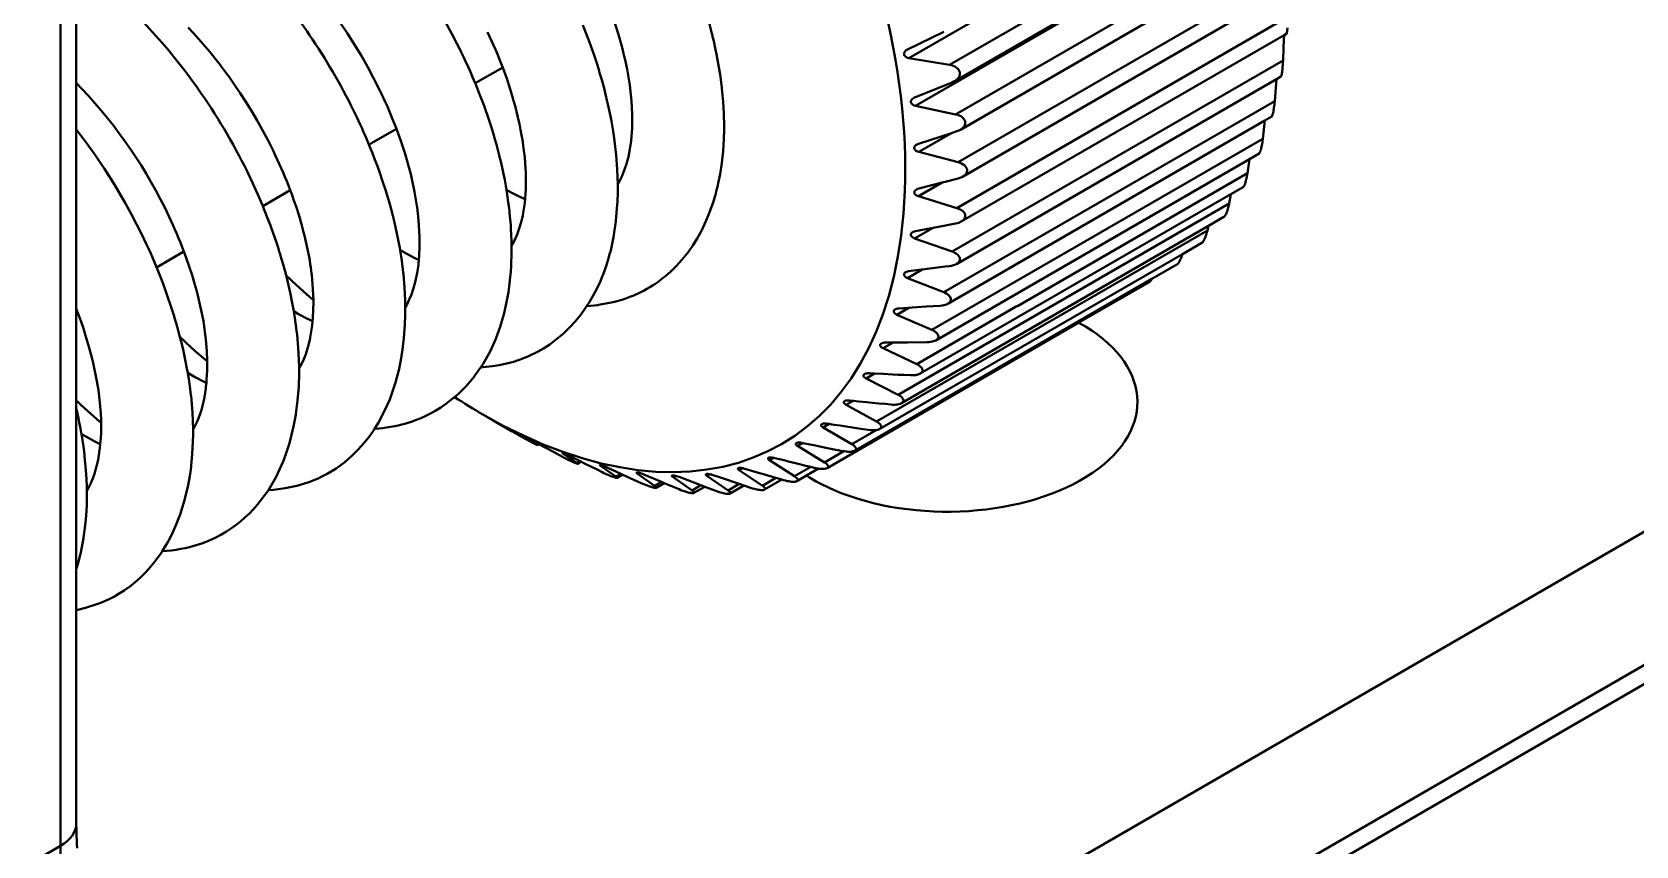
# Model space of a CAD drawing. Header units: millimetres. Extents: x 15 to 415, y 5 to 292.
# Drawn here: x 344.813 to 348.505, y 124.177 to 126.049 of the extents above; entities that cross this region are included whole.
import ezdxf

# ---------------------------------------------------------------- set-up
doc = ezdxf.new("R2010")
doc.units = ezdxf.units.MM
doc.layers.add('Geometries', color=7, linetype='Continuous')

msp = doc.modelspace()

# ---------------------------------------------------------------- linework, layer by layer
at = {"layer": 'Geometries', "linetype": 'Continuous', "lineweight": 40}
for p, q in [((345.3834, 123.0865), (353.2838, 127.6477)), ((353.0125, 127.1849), (345.3835, 122.7803)), ((353.0384, 127.1558), (345.3835, 122.7362)), ((344.8784, 127.0346), (344.8784, 124.1769)), ((344.915, 125.9318), (344.915, 126.6072)), ((346.8467, 125.8793), (347.6985, 126.371)), ((346.9362, 125.9358), (347.6923, 126.3723)), ((346.8316, 125.9889), (347.3883, 126.3103)), ((347.7007, 126.2992), (346.9389, 125.8594)), ((346.9498, 125.8241), (347.7033, 126.2592)), ((346.9251, 125.9733), (347.3686, 126.2293)), ((347.7063, 126.1891), (346.9445, 125.7493)), ((346.9551, 125.7162), (347.7047, 126.149)), ((347.7035, 126.0837), (346.9418, 125.6439)), ((346.8281, 126.0087), (346.9116, 126.0491)), ((346.952, 125.613), (347.6952, 126.0421)), ((347.6947, 126.0299), (347.6939, 126.0125)), ((347.6953, 126.0421), (347.6947, 126.0299)), ((347.6952, 126.0421), (347.7012, 126.0455)), ((346.8267, 126.008), (346.8281, 126.0087)), ((347.6939, 126.0125), (347.6925, 125.9837)), ((345.8332, 125.9311), (345.8964, 125.9676)), ((346.9251, 125.9733), (346.8316, 125.9889)), ((347.6925, 125.9837), (346.9308, 125.544)), ((344.9148, 125.9323), (344.928, 125.9185)), ((344.915, 125.8249), (344.915, 125.9318)), ((346.8446, 125.8986), (346.9308, 125.9332)), ((346.9406, 125.5154), (347.6772, 125.9406)), ((347.6772, 125.9406), (347.6733, 125.8901)), ((347.6772, 125.9406), (347.6878, 125.9468)), ((346.8419, 125.8973), (346.8446, 125.8986)), ((347.6733, 125.8901), (346.9116, 125.4503)), ((345.9312, 125.8543), (345.9316, 125.8525)), ((346.9389, 125.8594), (346.8467, 125.8793)), ((346.921, 125.4241), (347.6506, 125.8453)), ((347.6507, 125.8453), (347.6461, 125.8035)), ((347.6506, 125.8453), (347.6665, 125.8545)), ((344.915, 125.4117), (344.915, 125.8249)), ((345.5887, 125.79), (345.6518, 125.8264)), ((345.8719, 125.825), (345.8737, 125.8192)), ((346.406, 125.8273), (346.406, 125.8249)), ((346.8532, 125.7917), (346.9291, 125.8164)), ((346.854, 125.7731), (346.9291, 125.8164)), ((346.9291, 125.8164), (346.9418, 125.8206)), ((346.9445, 125.7493), (346.854, 125.7731)), ((347.6461, 125.8035), (346.8844, 125.3638)), ((346.8933, 125.3398), (347.6156, 125.7569)), ((347.6156, 125.7569), (347.611, 125.7247)), ((347.6156, 125.7569), (347.6374, 125.7694)), ((346.8532, 125.6711), (346.908, 125.7027)), ((346.854, 125.6889), (346.908, 125.7027)), ((346.908, 125.7027), (346.9111, 125.7035)), ((346.915, 125.7045), (346.9111, 125.7035)), ((346.9445, 125.712), (346.915, 125.7045)), ((347.611, 125.7247), (347.081, 125.4188)), ((345.3441, 125.6488), (345.4073, 125.6852)), ((346.1605, 125.658), (346.1612, 125.6815)), ((346.1612, 125.686), (346.1612, 125.6815)), ((346.3914, 125.6959), (346.388, 125.6822)), ((346.9418, 125.6439), (346.8532, 125.6711)), ((346.8576, 125.2633), (347.5722, 125.6759)), ((347.5723, 125.6759), (347.5683, 125.6543)), ((347.5722, 125.6759), (347.6006, 125.6922)), ((347.5683, 125.6543), (346.8066, 125.2145)), ((347.5207, 125.6029), (347.5566, 125.6236)), ((347.5185, 125.5928), (346.7568, 125.1531)), ((346.8145, 125.1951), (347.5207, 125.6029)), ((346.8446, 125.5742), (346.8869, 125.5986)), ((346.8467, 125.5911), (346.8869, 125.5986)), ((346.8869, 125.5986), (346.9156, 125.604)), ((346.9389, 125.6084), (346.9156, 125.604)), ((347.5207, 125.6029), (347.5185, 125.5928)), ((346.9308, 125.544), (346.8446, 125.5742)), ((347.4611, 125.5383), (347.5055, 125.564)), ((345.0998, 125.5077), (345.1627, 125.544)), ((345.7027, 125.5162), (345.7035, 125.5246)), ((345.9167, 125.5445), (345.9167, 125.5404)), ((346.7641, 125.1359), (347.4611, 125.5383)), ((347.3909, 125.481), (347.4479, 125.5139)), ((345.3976, 125.4897), (345.4072, 125.4803)), ((345.4546, 125.5077), (345.4565, 125.4932)), ((346.7069, 125.086), (347.3909, 125.481)), ((346.8278, 125.4982), (346.8281, 125.4983)), ((346.8281, 125.4832), (346.8619, 125.5027)), ((346.9116, 125.4503), (346.8281, 125.4832)), ((346.8316, 125.4989), (346.8596, 125.5024)), ((346.8619, 125.5027), (346.8596, 125.5024)), ((346.8619, 125.5027), (346.9147, 125.5093)), ((346.9251, 125.5106), (346.9147, 125.5093)), ((346.9286, 125.5112), (346.9251, 125.5106)), ((345.4606, 125.4325), (345.4521, 125.4396)), ((347.2227, 125.3805), (347.3843, 125.4738)), ((344.9184, 125.403), (344.9148, 125.4122)), ((344.915, 125.401), (344.915, 125.4117)), ((344.915, 125.401), (344.9184, 125.403)), ((345.6722, 125.4156), (345.6722, 125.4037)), ((345.8989, 125.3994), (345.9023, 125.4132)), ((346.1597, 125.4299), (346.1708, 125.4332)), ((346.1737, 125.4341), (346.1708, 125.4332)), ((346.8038, 125.3987), (346.8315, 125.4147)), ((346.8087, 125.4133), (346.8293, 125.4146)), ((346.8315, 125.4147), (346.8293, 125.4146)), ((346.8315, 125.4147), (346.8388, 125.4152)), ((346.871, 125.4173), (346.8388, 125.4152)), ((346.8493, 125.285), (347.0784, 125.4173)), ((346.903, 125.4193), (346.871, 125.4173)), ((347.0784, 125.4173), (347.081, 125.4188)), ((344.915, 125.2014), (344.915, 125.401)), ((345.4587, 125.3838), (345.4523, 125.3868)), ((345.4578, 125.374), (345.4589, 125.3842)), ((346.6433, 125.046), (347.2227, 125.3805)), ((346.8844, 125.3638), (346.8038, 125.3987)), ((346.038, 125.3572), (346.0357, 125.3551)), ((346.772, 125.3215), (346.7951, 125.3348)), ((346.7782, 125.3347), (346.795, 125.3348)), ((346.795, 125.3348), (346.8173, 125.335)), ((346.8238, 125.335), (346.8173, 125.335)), ((346.8285, 125.3351), (346.8238, 125.335)), ((346.873, 125.3354), (346.8285, 125.3351)), ((346.8773, 125.3356), (346.873, 125.3354)), ((345.6628, 125.2988), (345.6646, 125.3097)), ((345.9272, 125.2923), (345.9243, 125.2914)), ((346.8493, 125.285), (346.772, 125.3215)), ((346.7329, 125.2522), (346.7522, 125.2634)), ((346.7404, 125.264), (346.7522, 125.2634)), ((346.7522, 125.2634), (346.7721, 125.2624)), ((346.7944, 125.2614), (346.7721, 125.2624)), ((346.807, 125.2608), (346.7944, 125.2614)), ((346.8075, 125.2607), (346.807, 125.2608)), ((346.8204, 125.2601), (346.8075, 125.2607)), ((346.8352, 125.2594), (346.8204, 125.2601)), ((345.2134, 125.2336), (345.2143, 125.2418)), ((345.8059, 125.2279), (345.7929, 125.2154)), ((346.8066, 125.2145), (346.7329, 125.2522)), ((344.915, 125.1826), (344.915, 125.2014)), ((344.9184, 125.1981), (344.915, 125.2013)), ((344.915, 124.7198), (344.915, 125.1826)), ((345.791, 125.2136), (345.7898, 125.2126)), ((345.7929, 125.2154), (345.791, 125.2136)), ((346.6868, 125.1914), (346.7031, 125.2008)), ((346.6873, 125.1911), (346.6868, 125.1914)), ((346.7332, 125.1659), (346.6873, 125.1911)), ((346.6955, 125.2016), (346.7031, 125.2008)), ((346.7031, 125.2008), (346.7036, 125.2007)), ((346.7154, 125.1995), (346.7036, 125.2007)), ((346.7349, 125.1976), (346.7154, 125.1995)), ((346.741, 125.197), (346.7349, 125.1976)), ((346.7475, 125.1963), (346.741, 125.197)), ((346.762, 125.1949), (346.7475, 125.1963)), ((346.7768, 125.1934), (346.762, 125.1949)), ((346.79, 125.1921), (346.7768, 125.1934)), ((345.8507, 125.1693), (345.8616, 125.163)), ((345.8744, 125.1556), (345.9185, 125.1304)), ((346.6341, 125.1394), (346.6479, 125.1474)), ((346.644, 125.148), (346.6478, 125.1474)), ((346.6478, 125.1474), (346.6537, 125.1465)), ((346.6597, 125.1456), (346.6537, 125.1465)), ((346.6732, 125.1436), (346.6597, 125.1456)), ((346.687, 125.1415), (346.6732, 125.1436)), ((346.7568, 125.1531), (346.7332, 125.1659)), ((345.9196, 125.1298), (345.9185, 125.1304)), ((345.9417, 125.1172), (345.9196, 125.1298)), ((345.9472, 125.1173), (345.9476, 125.1176)), ((345.974, 125.1002), (345.9472, 125.1173)), ((345.963, 125.1099), (345.9774, 125.1021)), ((346.7001, 125.1011), (346.6341, 125.1394)), ((346.7208, 125.1364), (346.687, 125.1415)), ((346.7562, 125.1335), (346.7001, 125.1011)), ((346.7374, 125.1339), (346.7208, 125.1364)), ((346.7378, 125.1339), (346.7374, 125.1339)), ((345.3916, 125.0627), (345.399, 125.0826)), ((345.9774, 125.1022), (345.974, 125.1002)), ((345.9758, 125.0989), (345.9795, 125.101)), ((345.9774, 125.1021), (345.9795, 125.101)), ((345.9795, 125.101), (346.0132, 125.083)), ((346.0342, 125.0718), (346.0132, 125.083)), ((346.0347, 125.0715), (346.0342, 125.0718)), ((346.0352, 125.0795), (346.0363, 125.0802)), ((346.0662, 125.0583), (346.0352, 125.0795)), ((346.0507, 125.0738), (346.0599, 125.0691)), ((346.5107, 125.064), (346.5204, 125.0696)), ((346.5204, 125.0696), (346.5226, 125.0691)), ((346.5752, 125.0969), (346.5869, 125.1036)), ((346.6371, 125.0589), (346.5752, 125.0969)), ((346.5862, 125.1038), (346.5869, 125.1036)), ((346.5869, 125.1036), (346.5995, 125.1011)), ((346.6124, 125.0985), (346.5995, 125.1011)), ((346.6442, 125.0921), (346.6124, 125.0985)), ((346.6818, 125.0847), (346.6371, 125.0589)), ((346.6597, 125.089), (346.6442, 125.0921)), ((346.6716, 125.0867), (346.6597, 125.089)), ((346.6788, 125.0852), (346.6716, 125.0867)), ((346.6818, 125.0847), (346.6788, 125.0852)), ((346.0734, 125.0624), (346.0599, 125.0691)), ((346.0734, 125.0625), (346.0662, 125.0583)), ((346.0685, 125.0561), (346.0767, 125.0608)), ((346.0734, 125.0624), (346.0767, 125.0608)), ((346.0767, 125.0608), (346.0818, 125.0582)), ((346.0864, 125.0559), (346.0818, 125.0582)), ((346.1152, 125.0416), (346.0864, 125.0559)), ((346.1257, 125.0364), (346.1152, 125.0416)), ((346.1218, 125.0515), (346.1238, 125.0527)), ((346.1571, 125.0265), (346.1218, 125.0515)), ((346.137, 125.0475), (346.1685, 125.033)), ((346.1685, 125.0331), (346.1571, 125.0265)), ((346.1685, 125.033), (346.1732, 125.0308)), ((346.2063, 125.0335), (346.2095, 125.0354)), ((346.2461, 125.0053), (346.2063, 125.0335)), ((346.4409, 125.0411), (346.4488, 125.0456)), ((346.4941, 125.0055), (346.4409, 125.0411)), ((346.4537, 125.0444), (346.4853, 125.0351)), ((346.4969, 125.0317), (346.4853, 125.0351)), ((346.5682, 125.027), (346.5107, 125.064)), ((346.5226, 125.0691), (346.5377, 125.0654)), ((346.5499, 125.0623), (346.5377, 125.0654)), ((346.5514, 125.062), (346.5499, 125.0623)), ((346.5798, 125.055), (346.5514, 125.062)), ((346.6057, 125.0486), (346.5682, 125.027)), ((346.5944, 125.0514), (346.5798, 125.055)), ((346.6057, 125.0486), (346.5944, 125.0514)), ((346.5957, 125.0286), (346.6236, 125.0447)), ((346.6057, 125.0486), (346.6137, 125.0466)), ((346.16, 125.0233), (346.1732, 125.0309)), ((346.1732, 125.0308), (346.2154, 125.0115)), ((346.2211, 125.0314), (346.2618, 125.0142)), ((346.2618, 125.0143), (346.2461, 125.0053)), ((346.2495, 125.0008), (346.2682, 125.0116)), ((346.2618, 125.0142), (346.2682, 125.0115)), ((346.2682, 125.0115), (346.3027, 124.9971)), ((346.2881, 125.0258), (346.2927, 125.0284)), ((346.3324, 124.9946), (346.2881, 125.0258)), ((346.3023, 125.0255), (346.3527, 125.0063)), ((346.3528, 125.0064), (346.3324, 124.9946)), ((346.3363, 124.9887), (346.3613, 125.0031)), ((346.3527, 125.0063), (346.3613, 125.0031)), ((346.3619, 125.0029), (346.3613, 125.0031)), ((346.3619, 125.0029), (346.3868, 124.9935)), ((346.3665, 125.0283), (346.3727, 125.0319)), ((346.4153, 124.9947), (346.3665, 125.0283)), ((346.3801, 125.0298), (346.3885, 125.027)), ((346.3974, 125.024), (346.3885, 125.027)), ((346.4407, 125.0094), (346.3974, 125.024)), ((346.4408, 125.0094), (346.4153, 124.9947)), ((346.4197, 124.9872), (346.4517, 125.0057)), ((346.4407, 125.0094), (346.4517, 125.0057)), ((346.4517, 125.0057), (346.4671, 125.0005)), ((346.5252, 125.0235), (346.4941, 125.0055)), ((346.5252, 125.0235), (346.4969, 125.0317)), ((346.4992, 124.9964), (346.5391, 125.0194)), ((346.5252, 125.0235), (346.539, 125.0195)), ((346.539, 125.0195), (346.543, 125.0183)), ((346.5738, 125.016), (346.5957, 125.0286)), ((344.915, 124.2279), (344.915, 124.7198)), ((344.8784, 124.1769), (344.2597, 123.8197))]:
    msp.add_line(p, q, dxfattribs=at)
at = {"layer": 'Geometries', "linetype": 'Continuous', "lineweight": 40, "flags": 128}
for points in [[(345.7968, 126.0111), (345.7909, 126.0228), (345.7795, 126.0447), (345.7649, 126.0717), (345.7481, 126.1011), (345.7297, 126.1316), (345.7131, 126.1577), (345.6991, 126.1788), (345.6878, 126.1952), (345.6795, 126.2069), (345.6749, 126.2134), (345.6689, 126.2217), (345.6569, 126.2378), (345.6434, 126.2553), (345.629, 126.2736), (345.6134, 126.2924), (345.6012, 126.3068)], [(345.4527, 126.1611), (345.4674, 126.1436), (345.4782, 126.1301), (345.4858, 126.1204), (345.4906, 126.1142), (345.4964, 126.1065), (345.5041, 126.0961), (345.5136, 126.083), (345.5248, 126.0669), (345.5389, 126.0459), (345.5547, 126.0211), (345.5673, 126.0005)], [(345.1124, 126.024), (345.1041, 126.0335), (345.0768, 126.0637), (345.0729, 126.0679)], [(345.452, 126.042), (345.4464, 126.0501), (345.4376, 126.0626), (345.4311, 126.0718), (345.4273, 126.077), (345.422, 126.0842)], [(346.1494, 126.085), (346.1561, 126.0651), (346.1622, 126.0456), (346.1668, 126.0298), (346.1712, 126.0135), (346.1748, 125.9993), (346.1762, 125.9932)], [(346.3791, 126.0409), (346.3778, 126.046), (346.3747, 126.0582), (346.3707, 126.0731), (346.3664, 126.0885), (346.3626, 126.1012)], [(345.1728, 126.0597), (345.1849, 126.0466), (345.1965, 126.0337), (345.2081, 126.0204), (345.2111, 126.0168)], [(346.0939, 126.0316), (346.0919, 126.0371), (346.0841, 126.0569), (346.0811, 126.0645)], [(346.1183, 125.9598), (346.1143, 125.9726), (346.1076, 125.9933), (346.0991, 126.0176), (346.0939, 126.0316)], [(346.3864, 126.0089), (346.3858, 126.0117), (346.383, 126.0241), (346.3807, 126.034), (346.3797, 126.0383), (346.3791, 126.0409)], [(347.7011, 126.0455), (347.7012, 126.0457), (347.7014, 126.0465), (347.7016, 126.0477), (347.7019, 126.0494), (347.7021, 126.0516), (347.7023, 126.0542), (347.7025, 126.0569), (347.7026, 126.0584)], [(345.133, 125.9996), (345.1276, 126.0062), (345.1124, 126.024)], [(345.1946, 125.9191), (345.1936, 125.9206), (345.1876, 125.929), (345.1801, 125.9393), (345.1708, 125.9517), (345.16, 125.9659), (345.1475, 125.9818), (345.133, 125.9996)], [(345.2111, 126.0168), (345.2188, 126.0077), (345.2285, 125.9958), (345.2372, 125.9849), (345.2438, 125.9764), (345.2462, 125.9732), (345.2493, 125.9692), (345.2564, 125.9598), (345.2667, 125.9456), (345.2794, 125.9276), (345.2923, 125.9085), (345.3052, 125.8885), (345.3182, 125.8675), (345.331, 125.8456), (345.3438, 125.8229), (345.3563, 125.7992), (345.3686, 125.7747), (345.3728, 125.7659)], [(345.5673, 126.0005), (345.5712, 125.9939), (345.5858, 125.9682), (345.5986, 125.9445), (345.6137, 125.9143), (345.6172, 125.9072)], [(345.8059, 125.9923), (345.8008, 126.0028), (345.7968, 126.0111)], [(346.1762, 125.9932), (346.1767, 125.9912), (346.1795, 125.9783), (346.1826, 125.9632), (346.188, 125.9314)], [(346.4009, 125.9193), (346.4007, 125.9213), (346.3968, 125.9511), (346.3911, 125.9848), (346.3886, 125.998), (346.3864, 126.0089)], [(346.8316, 125.9889), (346.8285, 125.9896), (346.8256, 125.9909), (346.824, 125.9919), (346.8225, 125.9931), (346.8215, 125.9943), (346.8207, 125.9956), (346.8202, 125.9971), (346.82, 125.9985), (346.8201, 125.9999), (346.8204, 126.0012), (346.821, 126.0025), (346.8218, 126.0038), (346.8233, 126.0055), (346.8251, 126.007), (346.8267, 126.008)], [(345.833, 125.9315), (345.8273, 125.945), (345.8237, 125.9533), (345.8213, 125.9588), (345.8166, 125.9693), (345.8094, 125.9849), (345.8059, 125.9923)], [(345.8964, 125.9676), (345.9004, 125.9569), (345.9057, 125.9421), (345.9107, 125.9272), (345.9138, 125.9177)], [(346.1346, 125.9002), (346.134, 125.9023), (346.1296, 125.9197), (346.1244, 125.9389), (346.1196, 125.9554), (346.1183, 125.9598)], [(346.9251, 125.9733), (346.9292, 125.9724), (346.9332, 125.9711), (346.937, 125.9695), (346.9405, 125.9674), (346.9435, 125.9649), (346.9456, 125.9625), (346.9473, 125.9598), (346.9483, 125.9569), (346.9488, 125.9539), (346.9486, 125.9512), (346.9479, 125.9486), (346.9468, 125.946), (346.9453, 125.9436), (346.9433, 125.9413), (346.9411, 125.9393), (346.9407, 125.9389)], [(347.6891, 125.9502), (347.6894, 125.9518), (347.6898, 125.9543), (347.6902, 125.9568), (347.6906, 125.9596), (347.6909, 125.9627), (347.6912, 125.9658), (347.6915, 125.969), (347.6916, 125.9693)], [(347.6916, 125.9693), (347.6918, 125.9722), (347.692, 125.9753), (347.6923, 125.9796), (347.6925, 125.9837)], [(345.8463, 125.8985), (345.8432, 125.9063), (345.8343, 125.9285), (345.833, 125.9315)], [(346.188, 125.9314), (346.1887, 125.9265), (346.1927, 125.8899), (346.1943, 125.8603), (346.1941, 125.8275), (346.1919, 125.7989), (346.1918, 125.7984)], [(346.406, 125.8273), (346.406, 125.8316), (346.4054, 125.862), (346.4038, 125.8888), (346.4009, 125.9193)], [(346.9362, 125.9358), (346.9349, 125.9351), (346.9308, 125.9332)], [(346.9407, 125.9389), (346.9387, 125.9374), (346.9362, 125.9358)], [(347.6878, 125.9468), (347.6882, 125.9473), (347.6886, 125.9483), (347.689, 125.9497), (347.6891, 125.9502)], [(345.6172, 125.9072), (345.6259, 125.8886), (345.6309, 125.8774), (345.6353, 125.8674), (345.6384, 125.8601), (345.643, 125.8488), (345.6519, 125.8264)], [(345.8719, 125.825), (345.8644, 125.8481), (345.8536, 125.879), (345.8463, 125.8985)], [(346.1563, 125.7779), (346.1554, 125.7857), (346.1529, 125.8048), (346.1497, 125.8256), (346.1465, 125.8441), (346.1443, 125.8557), (346.1416, 125.869), (346.1386, 125.883), (346.1356, 125.8956), (346.1346, 125.9002)], [(346.8467, 125.8793), (346.8437, 125.8802), (346.8409, 125.8815), (346.8393, 125.8826), (346.838, 125.8838), (346.837, 125.885), (346.8364, 125.8863), (346.836, 125.8877), (346.8359, 125.8892), (346.836, 125.8905), (346.8365, 125.8917), (346.8371, 125.893), (346.838, 125.8941), (346.8396, 125.8957), (346.8416, 125.8971), (346.8419, 125.8973)], [(347.6665, 125.8545), (347.6667, 125.8547), (347.6672, 125.8554), (347.6678, 125.8567), (347.6685, 125.8585), (347.6691, 125.8608), (347.6697, 125.8633), (347.6702, 125.8659), (347.6708, 125.8689), (347.6713, 125.872), (347.6717, 125.8752), (347.6721, 125.8784), (347.6725, 125.8815), (347.673, 125.8859), (347.6733, 125.8901)], [(345.5886, 125.7903), (345.5837, 125.8018), (345.5791, 125.8124), (345.5764, 125.8187), (345.5748, 125.8222), (345.5728, 125.8268), (345.5678, 125.8376), (345.5605, 125.8532), (345.5524, 125.8699)], [(345.9316, 125.8525), (345.9324, 125.8492), (345.9349, 125.8375), (345.9376, 125.8243), (345.9399, 125.8119), (345.9417, 125.8008), (345.9434, 125.7899)], [(346.9389, 125.8594), (346.943, 125.8584), (346.9469, 125.8569), (346.9506, 125.8551), (346.9539, 125.853), (346.9568, 125.8504), (346.9587, 125.848), (346.9601, 125.8453), (346.961, 125.8425), (346.9612, 125.8396), (346.9609, 125.837), (346.96, 125.8345), (346.9587, 125.8321), (346.957, 125.8298), (346.9549, 125.8277), (346.9526, 125.8259), (346.95, 125.8242), (346.9498, 125.8241)], [(345.0634, 125.5881), (345.0539, 125.6072), (345.0423, 125.6292), (345.0286, 125.6542), (345.0035, 125.6968), (344.9796, 125.7345), (344.9701, 125.7489), (344.9608, 125.7624), (344.952, 125.7751), (344.9447, 125.7853), (344.94, 125.7919), (344.9376, 125.7951), (344.9325, 125.802), (344.9241, 125.8132), (344.9156, 125.8243)], [(345.6519, 125.8264), (345.6528, 125.824), (345.6619, 125.7987), (345.671, 125.7712), (345.6839, 125.7253), (345.6873, 125.711)], [(345.8902, 125.7588), (345.8885, 125.766), (345.8854, 125.7781), (345.8821, 125.7903), (345.8787, 125.8022), (345.8753, 125.8139), (345.8737, 125.8192)], [(346.3914, 125.6959), (346.3925, 125.7011), (346.3967, 125.7219), (346.4008, 125.7483), (346.4037, 125.7748), (346.4054, 125.8024), (346.406, 125.8249)], [(346.9498, 125.8241), (346.946, 125.8222), (346.9418, 125.8206)], [(345.6291, 125.678), (345.6274, 125.6836), (345.6201, 125.7062), (345.6128, 125.7273), (345.6079, 125.7408), (345.6025, 125.7552), (345.5966, 125.7705), (345.5901, 125.7866), (345.5886, 125.7903)], [(345.9434, 125.7899), (345.9437, 125.7876), (345.9444, 125.7826)], [(345.9444, 125.7826), (345.9453, 125.7755), (345.9463, 125.7668), (345.9471, 125.7595), (345.9481, 125.7482), (345.9489, 125.7353), (345.9494, 125.726), (345.9497, 125.716), (345.9498, 125.7073), (345.9497, 125.6993), (345.9496, 125.6927), (345.9494, 125.6866), (345.949, 125.6786), (345.948, 125.6649)], [(346.1612, 125.6983), (346.16, 125.7329), (346.1574, 125.7667), (346.1563, 125.7779)], [(346.1918, 125.7984), (346.1892, 125.7799), (346.1857, 125.7623), (346.1814, 125.7457), (346.1763, 125.7302), (346.1707, 125.7165), (346.1647, 125.7042), (346.161, 125.6979)], [(346.854, 125.7731), (346.851, 125.7741), (346.8483, 125.7755), (346.8468, 125.7766), (346.8455, 125.7779), (346.8447, 125.7791), (346.8441, 125.7804), (346.8438, 125.7817), (346.8438, 125.7831), (346.8441, 125.7843), (346.8446, 125.7855), (346.8454, 125.7867), (346.8463, 125.7878), (346.8481, 125.7892), (346.8493, 125.79)], [(346.8493, 125.79), (346.8501, 125.7904), (346.8532, 125.7917)], [(347.6373, 125.7694), (347.6378, 125.7698), (347.6386, 125.7709), (347.6394, 125.7725), (347.6403, 125.7746), (347.641, 125.7769), (347.6418, 125.7795), (347.6425, 125.7823), (347.6432, 125.7853), (347.6438, 125.7885), (347.6444, 125.7916), (347.6449, 125.7948), (347.6455, 125.7992), (347.6461, 125.8035)], [(345.9052, 125.6853), (345.9035, 125.6955), (345.901, 125.709), (345.8983, 125.7229), (345.8953, 125.7371), (345.8928, 125.748), (345.8915, 125.7535), (345.8906, 125.7574), (345.8902, 125.7588)], [(346.9445, 125.7493), (346.9485, 125.7481), (346.9523, 125.7466), (346.9559, 125.7446), (346.959, 125.7424), (346.9617, 125.7398), (346.9634, 125.7374), (346.9647, 125.7348), (346.9653, 125.732), (346.9653, 125.7292), (346.9648, 125.7267), (346.9637, 125.7244), (346.9622, 125.7221), (346.9603, 125.7201), (346.9581, 125.7182), (346.9556, 125.7165), (346.9551, 125.7162)], [(345.3442, 125.6487), (345.3432, 125.6509), (345.3327, 125.6756), (345.3285, 125.6852), (345.3213, 125.7008), (345.3112, 125.7221), (345.308, 125.7286)], [(345.6873, 125.711), (345.6936, 125.6812), (345.6989, 125.6493)], [(346.1612, 125.686), (346.1612, 125.6878), (346.1612, 125.6983)], [(346.9551, 125.7162), (346.953, 125.7151), (346.9489, 125.7134), (346.9445, 125.712)], [(347.6006, 125.6922), (347.6015, 125.693), (347.6025, 125.6944), (347.6036, 125.6963), (347.6045, 125.6984), (347.6054, 125.7009), (347.6064, 125.7036), (347.6072, 125.7065), (347.608, 125.7096), (347.6088, 125.7128), (347.6094, 125.7159), (347.6103, 125.7204), (347.611, 125.7247)], [(345.4072, 125.6855), (345.4108, 125.676), (345.416, 125.6616), (345.4207, 125.6478), (345.4276, 125.6264), (345.4334, 125.6067), (345.4382, 125.589), (345.4409, 125.5782), (345.4428, 125.5702)], [(345.6458, 125.6178), (345.6435, 125.6267), (345.6396, 125.6416), (345.6349, 125.6586), (345.6291, 125.678)], [(345.948, 125.6649), (345.9361, 125.6702), (345.9208, 125.6774), (345.9058, 125.6851), (345.9052, 125.6854)], [(345.9118, 125.6375), (345.9113, 125.642), (345.9104, 125.6492), (345.9093, 125.658), (345.9078, 125.669), (345.9057, 125.6825), (345.9052, 125.6853)], [(345.948, 125.6649), (345.948, 125.6648), (345.9472, 125.6573)], [(346.3703, 125.6282), (346.3728, 125.6347), (346.3806, 125.6567), (346.3867, 125.6775), (346.388, 125.6822)], [(346.8532, 125.6711), (346.8504, 125.6722), (346.8478, 125.6737), (346.8464, 125.6748), (346.8452, 125.6761), (346.8445, 125.6773), (346.844, 125.6785), (346.8438, 125.6799), (346.8439, 125.6812), (346.8443, 125.6824), (346.8449, 125.6835), (346.8457, 125.6845), (346.8467, 125.6855), (346.8486, 125.6868), (346.8487, 125.6869)], [(346.8487, 125.6869), (346.8507, 125.6879), (346.854, 125.6889)], [(345.3616, 125.6043), (345.3538, 125.6248), (345.3442, 125.6487)], [(345.6989, 125.6493), (345.6994, 125.6462), (345.7028, 125.6167), (345.7051, 125.5781), (345.7052, 125.5559), (345.7043, 125.5348), (345.7035, 125.5246)], [(345.9167, 125.5573), (345.9165, 125.5679), (345.916, 125.584), (345.9154, 125.5948), (345.9148, 125.6045), (345.9136, 125.6188), (345.9123, 125.6327), (345.9118, 125.6375)], [(345.9472, 125.6573), (345.9471, 125.6559), (345.946, 125.6472), (345.9445, 125.6378), (345.9425, 125.627), (345.9403, 125.6171), (345.9354, 125.5995), (345.9295, 125.5832), (345.9226, 125.5682), (345.9169, 125.5578)], [(346.1468, 125.5544), (346.1515, 125.5769), (346.157, 125.6137), (346.1602, 125.6523), (346.1605, 125.658)], [(346.334, 125.5581), (346.3437, 125.5738), (346.3544, 125.5932), (346.3642, 125.6136), (346.3703, 125.6282)], [(346.9418, 125.6439), (346.9457, 125.6425), (346.9494, 125.6409), (346.9528, 125.6389), (346.9557, 125.6366), (346.9582, 125.6339), (346.9598, 125.6316), (346.9608, 125.629), (346.9612, 125.6264), (346.961, 125.6237), (346.9603, 125.6214), (346.9591, 125.6192), (346.9574, 125.6171), (346.9553, 125.6153), (346.953, 125.6136), (346.952, 125.613)], [(347.5565, 125.6236), (347.5569, 125.6238), (347.5581, 125.6249), (347.5593, 125.6266), (347.5604, 125.6286), (347.5615, 125.6308), (347.5626, 125.6334), (347.5637, 125.6363), (347.5647, 125.6393), (347.5656, 125.6423), (347.5664, 125.6454), (347.5674, 125.6499), (347.5683, 125.6543)], [(345.0996, 125.5082), (345.094, 125.5215), (345.0862, 125.5396), (345.0817, 125.5495), (345.0773, 125.5591), (345.0712, 125.572), (345.0634, 125.5881)], [(345.3844, 125.5369), (345.384, 125.5382), (345.382, 125.5445), (345.3793, 125.5533), (345.3748, 125.5669), (345.3642, 125.5971), (345.3616, 125.6043)], [(345.6603, 125.5475), (345.6594, 125.5526), (345.6531, 125.5855), (345.65, 125.5999), (345.6474, 125.6112), (345.646, 125.6168), (345.6458, 125.6178)], [(346.8446, 125.5742), (346.8418, 125.5754), (346.8394, 125.5769), (346.838, 125.5781), (346.837, 125.5794), (346.8363, 125.5805), (346.836, 125.5817), (346.8359, 125.583), (346.8361, 125.5842), (346.8365, 125.5853), (346.8372, 125.5863), (346.8382, 125.5873), (346.8392, 125.5882), (346.8402, 125.5888)], [(346.8402, 125.5888), (346.8412, 125.5893), (346.8434, 125.5902), (346.8467, 125.5911)], [(346.952, 125.613), (346.9504, 125.6121), (346.9476, 125.6109), (346.9434, 125.6095), (346.9389, 125.6084)], [(347.5055, 125.564), (347.5064, 125.5646), (347.5078, 125.566), (347.5091, 125.5678), (347.5104, 125.5699), (347.5117, 125.5723), (347.5129, 125.575), (347.5141, 125.5779), (347.5151, 125.5809), (347.5161, 125.584), (347.5174, 125.5884), (347.5185, 125.5928)], [(345.4428, 125.5702), (345.4429, 125.5698), (345.4443, 125.5638), (345.4451, 125.56), (345.4459, 125.5566), (345.4507, 125.532), (345.4523, 125.5232)], [(345.9167, 125.5445), (345.9167, 125.5506), (345.9167, 125.5573)], [(346.1434, 125.5407), (346.1442, 125.5437), (346.1468, 125.5544)], [(346.3202, 125.5388), (346.3214, 125.5404), (346.3322, 125.5555), (346.334, 125.5581)], [(345.1628, 125.544), (345.1681, 125.5296), (345.175, 125.5098), (345.1815, 125.49), (345.1872, 125.4708), (345.1916, 125.4551), (345.1947, 125.4432), (345.1981, 125.4293)], [(345.3977, 125.4899), (345.3918, 125.5118), (345.3875, 125.5268), (345.3844, 125.5369)], [(345.4523, 125.5232), (345.4536, 125.5147), (345.4546, 125.5077)], [(345.7035, 125.5247), (345.6944, 125.529), (345.6755, 125.5388), (345.6597, 125.5478)], [(345.6675, 125.4956), (345.6641, 125.5227), (345.6603, 125.5475)], [(345.7027, 125.5162), (345.7024, 125.5135), (345.6997, 125.4949), (345.6961, 125.477), (345.6914, 125.4595), (345.6864, 125.4451), (345.6815, 125.4336), (345.6762, 125.4229), (345.6719, 125.4155)], [(345.9094, 125.4505), (345.9104, 125.4574), (345.9122, 125.4708), (345.9137, 125.4849), (345.9148, 125.4975), (345.9158, 125.5123), (345.9162, 125.5226), (345.9165, 125.53), (345.9167, 125.5388), (345.9167, 125.5404)], [(346.1256, 125.4868), (346.1276, 125.4916), (346.1344, 125.5104), (346.1392, 125.5258), (346.1434, 125.5407)], [(346.2843, 125.4993), (346.2962, 125.511), (346.3091, 125.5251), (346.3202, 125.5388)], [(346.9406, 125.5154), (346.9395, 125.5148), (346.9368, 125.5135), (346.9339, 125.5125), (346.9296, 125.5114), (346.9286, 125.5112)], [(346.9308, 125.544), (346.9346, 125.5425), (346.9381, 125.5407), (346.9413, 125.5387), (346.9441, 125.5363), (346.9464, 125.5337), (346.9477, 125.5314), (346.9485, 125.5289), (346.9488, 125.5264), (346.9483, 125.5239), (346.9474, 125.5217), (346.946, 125.5198), (346.9442, 125.5179), (346.942, 125.5162), (346.9406, 125.5154)], [(347.4479, 125.5139), (347.4495, 125.5151), (347.451, 125.5166), (347.4524, 125.5185), (347.4539, 125.5208), (347.4553, 125.5234), (347.4567, 125.5262), (347.4579, 125.5291), (347.4591, 125.5321), (347.4605, 125.5364), (347.4611, 125.5383)], [(345.1402, 125.3953), (345.1337, 125.416), (345.1245, 125.443), (345.1139, 125.4722), (345.1034, 125.499), (345.0996, 125.5082)], [(345.401, 125.4768), (345.3985, 125.4868), (345.3977, 125.4899)], [(345.4157, 125.4067), (345.4122, 125.4259), (345.4073, 125.4497), (345.4035, 125.4667), (345.401, 125.4768)], [(345.4072, 125.4803), (345.4117, 125.476), (345.4372, 125.4526), (345.4521, 125.4396)], [(345.4565, 125.4932), (345.4568, 125.4905), (345.459, 125.4687), (345.4604, 125.4442), (345.4607, 125.4325)], [(345.6722, 125.4156), (345.6719, 125.4321), (345.6705, 125.4616), (345.6678, 125.4924), (345.6675, 125.4956)], [(346.0904, 125.4192), (346.0954, 125.427), (346.1048, 125.443), (346.1135, 125.4597), (346.1212, 125.4762), (346.1256, 125.4868)], [(346.1737, 125.4341), (346.1892, 125.4396), (346.1956, 125.4421), (346.2015, 125.4446), (346.2083, 125.4478), (346.2143, 125.4506), (346.2218, 125.4545), (346.2285, 125.4582), (346.2348, 125.4619), (346.2409, 125.4657), (346.2466, 125.4694), (346.2533, 125.474), (346.2581, 125.4775), (346.2636, 125.4817), (346.2683, 125.4854), (346.2825, 125.4976)], [(346.2825, 125.4976), (346.2827, 125.4978), (346.2843, 125.4993)], [(346.8281, 125.4832), (346.8254, 125.4844), (346.8231, 125.486), (346.8219, 125.4871), (346.8209, 125.4884), (346.8203, 125.4895), (346.8201, 125.4907), (346.8201, 125.4919), (346.8204, 125.493), (346.821, 125.494), (346.8217, 125.495), (346.8227, 125.4958), (346.8239, 125.4966)], [(346.8239, 125.4966), (346.8239, 125.4966), (346.8259, 125.4976), (346.8278, 125.4982)], [(346.8281, 125.4983), (346.8282, 125.4983), (346.8316, 125.4989)], [(347.3843, 125.4738), (347.3849, 125.4742), (347.3865, 125.4755), (347.3881, 125.4772), (347.3898, 125.4793), (347.3909, 125.4809)], [(345.9023, 125.4132), (345.9054, 125.4279), (345.9094, 125.4505)], [(346.9116, 125.4503), (346.9152, 125.4488), (346.9186, 125.4469), (346.9216, 125.4448), (346.9242, 125.4425), (346.9262, 125.4399), (346.9274, 125.4377), (346.928, 125.4353), (346.928, 125.4329), (346.9274, 125.4306), (346.9263, 125.4286), (346.9247, 125.4269), (346.9227, 125.4252), (346.921, 125.4241)], [(344.9184, 125.403), (344.9184, 125.4028), (344.9252, 125.3843), (344.9313, 125.3667), (344.9364, 125.3511), (344.9449, 125.3226), (344.9517, 125.2969), (344.9538, 125.2878)], [(345.1981, 125.4293), (345.1988, 125.4264), (345.2034, 125.4053), (345.2074, 125.3841), (345.2102, 125.3659)], [(345.423, 125.3547), (345.4229, 125.3554), (345.4213, 125.3689), (345.4181, 125.3917), (345.4158, 125.4061), (345.4157, 125.4067)], [(345.4523, 125.3868), (345.4487, 125.3886), (345.4266, 125.4003), (345.4157, 125.4066)], [(345.4607, 125.4325), (345.4607, 125.4284), (345.4604, 125.4094), (345.4595, 125.3916), (345.4589, 125.3842)], [(345.6721, 125.3993), (345.6721, 125.4019), (345.6722, 125.4037)], [(346.0744, 125.3969), (346.0753, 125.398), (346.0857, 125.4122), (346.0904, 125.4192)], [(346.0908, 125.4188), (346.1147, 125.421), (346.1168, 125.4213)], [(346.1168, 125.4213), (346.1509, 125.4276), (346.1597, 125.4299)], [(346.8038, 125.3987), (346.8012, 125.4), (346.799, 125.4016), (346.7979, 125.4027), (346.7971, 125.404), (346.7966, 125.405), (346.7965, 125.4061), (346.7966, 125.4073), (346.797, 125.4083), (346.7976, 125.4092), (346.7985, 125.41), (346.7996, 125.4108), (346.7998, 125.411)], [(346.7998, 125.411), (346.8008, 125.4115), (346.8029, 125.4123), (346.8053, 125.4128), (346.8087, 125.4133)], [(346.921, 125.4241), (346.9204, 125.4238), (346.9178, 125.4225), (346.915, 125.4215), (346.912, 125.4207), (346.9076, 125.4198), (346.903, 125.4193)], [(345.1536, 125.3478), (345.1521, 125.3536), (345.1472, 125.3713), (345.1414, 125.3912), (345.1402, 125.3953)], [(345.2102, 125.3659), (345.2111, 125.3597), (345.2133, 125.3414), (345.2154, 125.3151), (345.2162, 125.2921), (345.2162, 125.2914)], [(345.4578, 125.374), (345.4572, 125.369), (345.4535, 125.3465), (345.4524, 125.3412)], [(345.6646, 125.3097), (345.665, 125.3125), (345.6691, 125.345), (345.6713, 125.3753), (345.6721, 125.3993)], [(345.8815, 125.3458), (345.8906, 125.3711), (345.8982, 125.3967), (345.8989, 125.3994)], [(346.038, 125.3572), (346.04, 125.359), (346.0517, 125.3706), (346.063, 125.383), (346.0744, 125.3969)], [(345.1568, 125.3352), (345.1558, 125.339), (345.1536, 125.3478)], [(345.1538, 125.3478), (345.1558, 125.3458), (345.1629, 125.339)], [(345.1715, 125.2649), (345.1697, 125.2748), (345.1666, 125.2912), (345.1616, 125.3147), (345.1585, 125.3281), (345.1568, 125.3352)], [(345.1629, 125.339), (345.164, 125.3379), (345.169, 125.3332), (345.1774, 125.3254), (345.1887, 125.3151), (345.2166, 125.2911)], [(345.4277, 125.275), (345.4277, 125.2785), (345.4273, 125.2946), (345.4267, 125.3091), (345.4258, 125.3232), (345.4243, 125.3419), (345.423, 125.3547)], [(345.4524, 125.3412), (345.4487, 125.3262), (345.443, 125.3081), (345.4368, 125.2926), (345.4296, 125.2781), (345.4279, 125.2752)], [(345.8463, 125.2781), (345.8514, 125.286), (345.8674, 125.3145), (345.8811, 125.3448), (345.8815, 125.3458)], [(345.9272, 125.2923), (345.9352, 125.295), (345.9561, 125.3033), (345.978, 125.3141), (345.9905, 125.3213), (346.0047, 125.3305), (346.0167, 125.3393), (346.028, 125.3484), (346.0357, 125.3551)], [(346.772, 125.3215), (346.7695, 125.3229), (346.7675, 125.3244), (346.7665, 125.3256), (346.7658, 125.3267), (346.7654, 125.3278), (346.7653, 125.3288), (346.7656, 125.3298), (346.7661, 125.3308), (346.7668, 125.3316), (346.7677, 125.3323), (346.7682, 125.3326)], [(346.7682, 125.3326), (346.7689, 125.3329), (346.7701, 125.3335), (346.7724, 125.3341), (346.7747, 125.3345), (346.7782, 125.3347)], [(346.8933, 125.3398), (346.8932, 125.3398), (346.8908, 125.3386), (346.888, 125.3376), (346.8851, 125.3368), (346.8821, 125.3362), (346.8776, 125.3356), (346.8773, 125.3356)], [(346.8844, 125.3638), (346.8878, 125.3621), (346.891, 125.3602), (346.8939, 125.3581), (346.8962, 125.3558), (346.898, 125.3533), (346.899, 125.3512), (346.8994, 125.3489), (346.8992, 125.3467), (346.8983, 125.3446), (346.8971, 125.3428), (346.8954, 125.3412), (346.8933, 125.3398)], [(345.2162, 125.2914), (345.2161, 125.2709), (345.2149, 125.2487), (345.2143, 125.2418)], [(345.6363, 125.2041), (345.6387, 125.2104), (345.6495, 125.2425), (345.6578, 125.2744), (345.6628, 125.2988)], [(345.8729, 125.2801), (345.8885, 125.2825), (345.9123, 125.2879), (345.9243, 125.2914)], [(344.9538, 125.2878), (344.9565, 125.2764), (344.9625, 125.246), (344.9659, 125.2254)], [(345.1788, 125.2135), (345.1762, 125.2343), (345.1737, 125.2513), (345.1716, 125.2645), (345.1715, 125.2649)], [(345.2143, 125.2422), (345.2112, 125.2436), (345.1868, 125.256), (345.1715, 125.2647)], [(345.4201, 125.1685), (345.4205, 125.1711), (345.4244, 125.2017), (345.4269, 125.234), (345.4277, 125.2642), (345.4277, 125.275)], [(345.8059, 125.2279), (345.8117, 125.234), (345.8305, 125.256)], [(345.8305, 125.256), (345.8325, 125.2586), (345.8463, 125.2781)], [(345.8459, 125.2775), (345.851, 125.2779), (345.8729, 125.2801)], [(346.727, 125.2578), (346.7269, 125.2583), (346.7269, 125.2592), (346.727, 125.2597)], [(346.727, 125.2597), (346.7272, 125.2602), (346.7279, 125.261), (346.7287, 125.2617), (346.7293, 125.2621)], [(346.7329, 125.2522), (346.7306, 125.2536), (346.7287, 125.2551), (346.7278, 125.2562), (346.7272, 125.2573), (346.727, 125.2578)], [(346.7293, 125.2621), (346.7296, 125.2623), (346.7309, 125.2628), (346.7322, 125.2633), (346.7345, 125.2637), (346.7369, 125.264), (346.7404, 125.264)], [(346.8421, 125.2595), (346.8398, 125.2594), (346.8352, 125.2594)], [(346.8492, 125.2604), (346.8475, 125.26), (346.8444, 125.2596), (346.8421, 125.2595)], [(346.852, 125.261), (346.8505, 125.2606), (346.8492, 125.2604)], [(346.8493, 125.285), (346.8526, 125.2832), (346.8556, 125.2813), (346.8583, 125.2792), (346.8604, 125.277), (346.862, 125.2746), (346.8627, 125.2725), (346.8629, 125.2705), (346.8625, 125.2684), (346.8614, 125.2665), (346.86, 125.265), (346.8581, 125.2636), (346.8577, 125.2633)], [(346.8577, 125.2633), (346.8559, 125.2624), (346.8533, 125.2614), (346.852, 125.261)], [(344.9659, 125.2254), (344.9668, 125.2186), (344.9695, 125.1959), (344.9714, 125.1716), (344.972, 125.157), (344.9722, 125.1499)], [(345.2134, 125.2336), (345.2129, 125.229), (345.2097, 125.2092), (345.2075, 125.1982), (345.2054, 125.1894), (345.2028, 125.1802), (345.1999, 125.1708), (345.1968, 125.1623), (345.1937, 125.1546), (345.1909, 125.1483), (345.1879, 125.1422), (345.1848, 125.1365), (345.1835, 125.1342)], [(344.9267, 125.1248), (344.9264, 125.1268), (344.9246, 125.1369), (344.9233, 125.1438), (344.9217, 125.1519), (344.9198, 125.1611), (344.9176, 125.1714), (344.9152, 125.1818), (344.915, 125.1828)], [(344.9184, 125.1981), (344.9253, 125.1914), (344.9329, 125.1844), (344.9481, 125.1705), (344.9673, 125.1539), (344.9719, 125.15)], [(345.1838, 125.1343), (345.1833, 125.1552), (345.1824, 125.1734), (345.1809, 125.1931), (345.179, 125.2123), (345.1788, 125.2135)], [(345.6012, 125.1361), (345.6096, 125.1495), (345.6255, 125.1795), (345.6363, 125.2041)], [(345.6014, 125.1365), (345.6039, 125.1366), (345.6194, 125.138), (345.6339, 125.1399), (345.6478, 125.1424), (345.6558, 125.1441), (345.6641, 125.1461), (345.671, 125.1479), (345.6784, 125.1501), (345.6862, 125.1526), (345.6937, 125.1552), (345.7063, 125.1602), (345.718, 125.1654), (345.7304, 125.1715), (345.7429, 125.1785), (345.7541, 125.1854), (345.7648, 125.1927), (345.7864, 125.2096)], [(345.7864, 125.2096), (345.7893, 125.2122), (345.7898, 125.2126)], [(346.6829, 125.1943), (346.6821, 125.1953), (346.6816, 125.1963), (346.6814, 125.1972), (346.6816, 125.198), (346.682, 125.1989), (346.6827, 125.1996), (346.6835, 125.2001)], [(346.6868, 125.1914), (346.6846, 125.1927), (346.6829, 125.1942), (346.6829, 125.1943)], [(346.6835, 125.2001), (346.6836, 125.2002), (346.6846, 125.2007), (346.6859, 125.2011), (346.6872, 125.2014), (346.6896, 125.2017), (346.6911, 125.2018)], [(346.6911, 125.2018), (346.692, 125.2018), (346.6955, 125.2016)], [(346.8145, 125.1952), (346.8134, 125.1946), (346.811, 125.1936), (346.8083, 125.1929), (346.8054, 125.1923), (346.8024, 125.1919), (346.7992, 125.1917), (346.7946, 125.1918), (346.79, 125.1921)], [(346.8066, 125.2145), (346.8098, 125.2128), (346.8126, 125.2109), (346.815, 125.2088), (346.817, 125.2066), (346.8183, 125.2044), (346.8189, 125.2025), (346.8189, 125.2006), (346.8182, 125.1987), (346.817, 125.197), (346.8154, 125.1957), (346.8145, 125.1952)], [(344.9722, 125.1499), (344.9722, 125.1421), (344.9719, 125.1268), (344.9713, 125.1146), (344.9703, 125.1011)], [(345.399, 125.0826), (345.4056, 125.1035), (345.4151, 125.1413), (345.4201, 125.1685)], [(345.8616, 125.163), (345.8625, 125.1625), (345.8637, 125.1618), (345.8649, 125.161), (345.8663, 125.1603), (345.8677, 125.1595), (345.8698, 125.1583), (345.8718, 125.1571), (345.8744, 125.1556)], [(346.6341, 125.1394), (346.6321, 125.1408), (346.6305, 125.1422), (346.6298, 125.1432), (346.6294, 125.1442), (346.6294, 125.145), (346.6296, 125.1457), (346.6301, 125.1464), (346.6309, 125.147), (346.631, 125.1471)], [(346.631, 125.1471), (346.6318, 125.1475), (346.6329, 125.1479), (346.6342, 125.1482), (346.6357, 125.1484), (346.638, 125.1485), (346.6405, 125.1484), (346.644, 125.148)], [(346.7568, 125.1531), (346.7597, 125.1513), (346.7624, 125.1494), (346.7646, 125.1474), (346.7663, 125.1454), (346.7674, 125.1432), (346.7678, 125.1415), (346.7676, 125.1398), (346.7667, 125.1382), (346.7653, 125.1367), (346.7641, 125.1359)], [(344.9341, 125.0729), (344.9339, 125.0754), (344.9328, 125.0841), (344.9313, 125.0956), (344.9291, 125.1104), (344.9267, 125.1248)], [(344.9698, 125.1013), (344.958, 125.1071), (344.9381, 125.1177), (344.9269, 125.1243)], [(345.176, 125.027), (345.1783, 125.0425), (345.182, 125.0779), (345.1838, 125.1217), (345.1838, 125.1343)], [(345.4757, 125.0242), (345.4927, 125.0329), (345.5131, 125.0453), (345.5328, 125.0598), (345.5499, 125.0746), (345.564, 125.0886), (345.5768, 125.103), (345.5887, 125.118), (345.5995, 125.1334), (345.6012, 125.1361)], [(345.9759, 125.0989), (345.9756, 125.099), (345.9747, 125.0993), (345.9735, 125.0999), (345.9719, 125.1007), (345.9699, 125.1017), (345.9674, 125.103), (345.965, 125.1043), (345.9625, 125.1057), (345.9597, 125.1072), (345.957, 125.1087), (345.9542, 125.1102), (345.9514, 125.1118), (345.9488, 125.1132), (345.9451, 125.1153), (345.9417, 125.1172)], [(345.9472, 125.1173), (345.9465, 125.1178), (345.9463, 125.118), (345.9463, 125.118)], [(345.9463, 125.118), (345.9465, 125.118), (345.947, 125.1179), (345.9476, 125.1176), (345.9476, 125.1176)], [(345.9476, 125.1176), (345.9484, 125.1173), (345.9494, 125.1168), (345.9506, 125.1162), (345.9518, 125.1156), (345.9531, 125.115), (345.9545, 125.1143), (345.9559, 125.1136), (345.9581, 125.1125), (345.9602, 125.1114), (345.963, 125.1099)], [(346.752, 125.1331), (346.7501, 125.133), (346.7469, 125.133), (346.7424, 125.1333), (346.7378, 125.1339)], [(346.7562, 125.1335), (346.7562, 125.1335), (346.7532, 125.1331), (346.752, 125.1331)], [(346.7641, 125.1359), (346.7636, 125.1356), (346.7614, 125.1347), (346.7589, 125.134), (346.7562, 125.1335)], [(344.9393, 124.9932), (344.9391, 125.0037), (344.9385, 125.0194), (344.9378, 125.0321), (344.9365, 125.0493), (344.935, 125.0652), (344.9341, 125.0729)], [(344.9693, 125.0925), (344.9686, 125.087), (344.967, 125.0758), (344.965, 125.0652), (344.9623, 125.053), (344.9593, 125.0416), (344.9566, 125.0329), (344.9527, 125.0219), (344.9484, 125.0114), (344.9438, 125.0017), (344.9393, 124.9935)], [(344.9703, 125.1011), (344.9702, 125.1004), (344.9693, 125.0925)], [(345.974, 125.1002), (345.975, 125.0996), (345.9757, 125.0991), (345.9759, 125.0989), (345.9759, 125.0989)], [(346.0352, 125.0795), (346.0343, 125.0801), (346.034, 125.0805), (346.0341, 125.0806)], [(346.0341, 125.0806), (346.0341, 125.0807), (346.0345, 125.0807), (346.0351, 125.0805), (346.0358, 125.0803), (346.0363, 125.0802)], [(346.0502, 125.0636), (346.0501, 125.0637), (346.0472, 125.0651), (346.0443, 125.0665), (346.0416, 125.0679), (346.0378, 125.0699), (346.0347, 125.0715)], [(346.0363, 125.0802), (346.0368, 125.08), (346.038, 125.0795), (346.0392, 125.079), (346.0405, 125.0785), (346.042, 125.0779), (346.0434, 125.0773), (346.0441, 125.0769)], [(346.0441, 125.0769), (346.0456, 125.0762), (346.0478, 125.0752), (346.0507, 125.0738)], [(346.5107, 125.064), (346.5089, 125.0653), (346.5077, 125.0665), (346.5072, 125.0673), (346.507, 125.0681), (346.5072, 125.0687), (346.5076, 125.0692), (346.5081, 125.0696)], [(346.5081, 125.0696), (346.5082, 125.0697), (346.5092, 125.0701), (346.5102, 125.0703), (346.5114, 125.0704), (346.5128, 125.0705), (346.5143, 125.0704), (346.5167, 125.0702), (346.5191, 125.0699), (346.5204, 125.0696)], [(346.5752, 125.0969), (346.5734, 125.0982), (346.5719, 125.0996), (346.5714, 125.1004), (346.5711, 125.1013), (346.5711, 125.102), (346.5714, 125.1027), (346.572, 125.1033), (346.5724, 125.1035)], [(346.5724, 125.1035), (346.5729, 125.1037), (346.5739, 125.1041), (346.575, 125.1044), (346.5764, 125.1045), (346.5779, 125.1046), (346.5802, 125.1045), (346.5808, 125.1045)], [(346.5808, 125.1045), (346.5827, 125.1043), (346.5862, 125.1038)], [(346.6911, 125.0837), (346.688, 125.0839), (346.6834, 125.0845), (346.6818, 125.0847)], [(346.7069, 125.0861), (346.7068, 125.086), (346.705, 125.0852), (346.7027, 125.0845), (346.7001, 125.084), (346.6973, 125.0837), (346.6943, 125.0836), (346.6911, 125.0837), (346.6911, 125.0837)], [(346.7001, 125.1011), (346.7029, 125.0993), (346.7053, 125.0975), (346.7073, 125.0956), (346.7088, 125.0936), (346.7097, 125.0917), (346.7098, 125.0901), (346.7095, 125.0886), (346.7084, 125.0872), (346.7069, 125.0861)], [(345.3571, 124.9954), (345.3748, 125.0259), (345.3909, 125.0608), (345.3916, 125.0627)], [(346.0685, 125.0561), (346.0685, 125.056), (346.0677, 125.0561), (346.0667, 125.0564), (346.0651, 125.0569), (346.0631, 125.0577), (346.0607, 125.0587), (346.0583, 125.0598), (346.0557, 125.061), (346.0529, 125.0623), (346.0502, 125.0636)], [(346.0662, 125.0583), (346.0674, 125.0574), (346.0682, 125.0567), (346.0686, 125.0563), (346.0685, 125.0561)], [(346.1218, 125.0515), (346.1208, 125.0523), (346.1203, 125.0528), (346.1203, 125.0531), (346.1204, 125.0532)], [(346.1204, 125.0532), (346.1207, 125.0532), (346.1211, 125.0532), (346.1219, 125.0531), (346.1228, 125.0529), (346.1238, 125.0527)], [(346.1238, 125.0527), (346.124, 125.0526), (346.1252, 125.0523), (346.1265, 125.0518), (346.128, 125.0513), (346.1294, 125.0508), (346.1304, 125.0504)], [(346.16, 125.0233), (346.1596, 125.0232), (346.1586, 125.0232), (346.1572, 125.0235), (346.1552, 125.024), (346.1528, 125.0247), (346.1504, 125.0255), (346.1478, 125.0265), (346.145, 125.0276), (346.1421, 125.0288), (346.1392, 125.0301), (346.1362, 125.0314), (346.1334, 125.0327), (346.1294, 125.0346), (346.1257, 125.0364)], [(346.1304, 125.0504), (346.1317, 125.0498), (346.134, 125.0489), (346.137, 125.0475)], [(346.2063, 125.0335), (346.2052, 125.0344), (346.2046, 125.0352), (346.2045, 125.0356), (346.2047, 125.0358)], [(346.2047, 125.0358), (346.2047, 125.0358), (346.2052, 125.036), (346.2058, 125.036), (346.2068, 125.0359), (346.2079, 125.0358), (346.2091, 125.0355), (346.2095, 125.0354)], [(346.2095, 125.0354), (346.2104, 125.0352), (346.2118, 125.0348), (346.2133, 125.0343), (346.2157, 125.0335), (346.218, 125.0327), (346.2211, 125.0314)], [(346.3644, 125.0321), (346.3648, 125.0323), (346.3656, 125.0325), (346.3667, 125.0326), (346.3672, 125.0326)], [(346.3672, 125.0326), (346.3678, 125.0326), (346.3691, 125.0325), (346.3705, 125.0323), (346.372, 125.032), (346.3727, 125.0319)], [(346.4409, 125.0411), (346.4393, 125.0423), (346.4382, 125.0434), (346.4379, 125.0442), (346.4378, 125.0448), (346.438, 125.0453), (346.4385, 125.0457), (346.4386, 125.0458)], [(346.4386, 125.0458), (346.4392, 125.0461), (346.4402, 125.0463), (346.4413, 125.0464), (346.4426, 125.0464), (346.444, 125.0463), (346.4455, 125.0462), (346.4479, 125.0458), (346.4488, 125.0456)], [(346.4488, 125.0456), (346.4503, 125.0453), (346.4537, 125.0444)], [(346.6236, 125.0447), (346.6228, 125.0448), (346.6182, 125.0456), (346.6137, 125.0466)], [(346.6433, 125.046), (346.6421, 125.0454), (346.6401, 125.0448), (346.6377, 125.0443), (346.635, 125.0441), (346.6322, 125.044), (346.6291, 125.0442), (346.6259, 125.0444), (346.6236, 125.0447)], [(346.6371, 125.0589), (346.6397, 125.0572), (346.6419, 125.0554), (346.6437, 125.0536), (346.645, 125.0518), (346.6456, 125.0501), (346.6456, 125.0487), (346.645, 125.0474), (346.6438, 125.0463), (346.6433, 125.046)], [(345.1474, 124.9219), (345.149, 124.9259), (345.1539, 124.9393), (345.1643, 124.9725), (345.1723, 125.0064), (345.176, 125.027)], [(345.3573, 124.9955), (345.3687, 124.9963), (345.3955, 124.9996), (345.4225, 125.0052), (345.4476, 125.0127), (345.4522, 125.0144)], [(345.4522, 125.0144), (345.4734, 125.0231), (345.4757, 125.0242)], [(346.1571, 125.0265), (346.1586, 125.0255), (346.1596, 125.0246), (346.1601, 125.0239), (346.1601, 125.0234), (346.16, 125.0233)], [(346.2495, 125.0008), (346.2495, 125.0008), (346.2486, 125.0005), (346.2473, 125.0005), (346.2454, 125.0007), (346.2431, 125.0012), (346.2408, 125.0018), (346.2382, 125.0026), (346.2353, 125.0035), (346.2324, 125.0045), (346.2294, 125.0056), (346.2264, 125.0068), (346.2234, 125.008), (346.2193, 125.0097), (346.2154, 125.0115)], [(346.2461, 125.0053), (346.2477, 125.004), (346.2489, 125.003), (346.2497, 125.002), (346.2499, 125.0013), (346.2495, 125.0008)], [(346.2881, 125.0258), (346.2868, 125.0268), (346.2861, 125.0277), (346.2859, 125.0282), (346.286, 125.0286), (346.2863, 125.0288)], [(346.2863, 125.0288), (346.2864, 125.0289), (346.287, 125.029), (346.2873, 125.0291)], [(346.2873, 125.0291), (346.2879, 125.0291), (346.289, 125.0291), (346.2902, 125.0289), (346.2915, 125.0287), (346.2927, 125.0284)], [(346.2927, 125.0284), (346.2929, 125.0284), (346.2944, 125.028), (346.296, 125.0276)], [(346.296, 125.0276), (346.2968, 125.0274), (346.2991, 125.0266), (346.3023, 125.0255)], [(346.3363, 124.9887), (346.336, 124.9886), (346.3348, 124.9883), (346.3331, 124.9883), (346.3308, 124.9885), (346.3285, 124.9888), (346.3259, 124.9893), (346.3231, 124.99), (346.3201, 124.9909), (346.3171, 124.9918), (346.314, 124.9928), (346.311, 124.9939), (346.3067, 124.9955), (346.3027, 124.9971)], [(346.3665, 125.0283), (346.3651, 125.0294), (346.3642, 125.0305), (346.3639, 125.0311), (346.3639, 125.0316), (346.3642, 125.032), (346.3644, 125.0321)], [(346.3727, 125.0319), (346.3744, 125.0315), (346.3768, 125.0309), (346.3801, 125.0298)], [(346.4992, 124.9964), (346.4977, 124.9958), (346.4957, 124.9954), (346.4935, 124.9953), (346.491, 124.9953), (346.4882, 124.9956), (346.4852, 124.996), (346.4821, 124.9965), (346.479, 124.9972), (346.4759, 124.998), (346.4714, 124.9992), (346.4671, 125.0005)], [(346.4941, 125.0055), (346.4963, 125.004), (346.4981, 125.0024), (346.4995, 125.0009), (346.5003, 124.9995), (346.5005, 124.9981), (346.5001, 124.9972), (346.4992, 124.9964), (346.4992, 124.9964)], [(346.5739, 125.016), (346.5734, 125.0157), (346.5715, 125.0151), (346.5694, 125.0147), (346.567, 125.0145), (346.5642, 125.0145), (346.5613, 125.0147), (346.5582, 125.015), (346.555, 125.0155), (346.5519, 125.0161), (346.5474, 125.0171), (346.543, 125.0183)], [(346.5682, 125.027), (346.5706, 125.0253), (346.5727, 125.0237), (346.5743, 125.022), (346.5753, 125.0204), (346.5757, 125.0188), (346.5755, 125.0177), (346.5747, 125.0166), (346.5739, 125.016)], [(344.9369, 124.9279), (344.9383, 124.9479), (344.939, 124.9623), (344.9392, 124.9745), (344.9393, 124.9886), (344.9393, 124.9932)], [(345.1128, 124.8546), (345.1228, 124.8554), (345.1342, 124.8566), (345.1452, 124.8581), (345.1556, 124.8599), (345.1659, 124.862), (345.1753, 124.8642), (345.1908, 124.8685), (345.2059, 124.8736), (345.2192, 124.8788), (345.2331, 124.885), (345.2479, 124.8926), (345.2606, 124.9), (345.2723, 124.9077), (345.2829, 124.9153), (345.2929, 124.9231), (345.304, 124.9327), (345.3135, 124.9417), (345.323, 124.9515), (345.3323, 124.9619), (345.3551, 124.9924), (345.3571, 124.9954)], [(346.3324, 124.9946), (346.3342, 124.9933), (346.3356, 124.992), (346.3365, 124.9909), (346.3369, 124.9899), (346.3367, 124.9891), (346.3363, 124.9887)], [(346.4198, 124.9873), (346.419, 124.9869), (346.4174, 124.9866), (346.4152, 124.9865), (346.413, 124.9866), (346.4104, 124.9869), (346.4076, 124.9874), (346.4046, 124.988), (346.4015, 124.9888), (346.3984, 124.9896), (346.3954, 124.9905), (346.391, 124.9919), (346.3868, 124.9935)], [(346.4153, 124.9947), (346.4173, 124.9932), (346.4189, 124.9918), (346.42, 124.9905), (346.4206, 124.9893), (346.4206, 124.9882), (346.4201, 124.9875), (346.4198, 124.9873)], [(344.9317, 124.8857), (344.9356, 124.9146), (344.9369, 124.9279)], [(345.1128, 124.8547), (345.1168, 124.861), (345.1239, 124.873), (345.1307, 124.8855), (345.1371, 124.8983), (345.1429, 124.9111), (345.1474, 124.9219)], [(344.9152, 124.8151), (344.9182, 124.8251), (344.9251, 124.852), (344.9314, 124.8844), (344.9317, 124.8857)], [(345.0314, 124.7687), (345.0365, 124.7724), (345.0461, 124.7798), (345.0555, 124.7878), (345.064, 124.7955), (345.0733, 124.8047), (345.0815, 124.8135), (345.0892, 124.8224), (345.0935, 124.8278), (345.0982, 124.8339), (345.1028, 124.8401), (345.1079, 124.8473), (345.1124, 124.854), (345.1128, 124.8547)], [(344.973, 124.7367), (344.9784, 124.739), (344.9907, 124.7446), (345.0028, 124.7509), (345.0138, 124.7572), (345.0253, 124.7645), (345.0314, 124.7687)], [(344.9151, 124.7195), (344.9363, 124.7244), (344.9671, 124.7344), (344.973, 124.7367)], [(344.9173, 124.1714), (344.9166, 124.1806), (344.9161, 124.1898), (344.9156, 124.1988), (344.9153, 124.2077), (344.9151, 124.2166), (344.915, 124.2253), (344.915, 124.2279)]]:
    msp.add_lwpolyline(points, dxfattribs=at)
at = {"layer": 'Geometries', "linetype": 'Continuous', "lineweight": 40}
for centre, radius, start, end in [((344.2782, 125.2416), 1.4207, 26.247, 34.2864), ((344.9197, 125.5965), 1.0449, 20.8054, 25.6527), ((344.0651, 125.1178), 1.3849, 26.1694, 35.3525), ((344.0919, 125.1331), 1.1472, 25.4016, 43.2071), ((345.0883, 125.6565), 0.8658, 13.2026, 17.5585), ((344.3934, 125.2993), 1.0849, 20.8537, 25.4767), ((344.149, 125.1597), 1.0842, 20.7598, 25.4255)]:
    msp.add_arc(centre, radius, start, end, dxfattribs=at)
for centre, major_axis, start_param, end_param in [((345.8507, 126.292), (-0.6875, 1.1908), 2.356194, 6.7979), ((346.9198, 125.1982), (0.4375, 0), 4.071348, 7.089237), ((345.8507, 126.292), (-0.6875, 1.1908), 2.289374, 2.356194), ((346.9198, 125.1982), (0.4375, 0), 3.878014, 4.071348), ((344.79, 124.2279), (-0.125, 0), 2.356194, 3.141593), ((345.3734, 123.8911), (0.35, -0.6062), 3.926991, 5.033353)]:
    msp.add_ellipse(centre, major_axis=major_axis, ratio=0.57735, start_param=start_param, end_param=end_param, dxfattribs=at)

doc.saveas('drawing.dxf')
